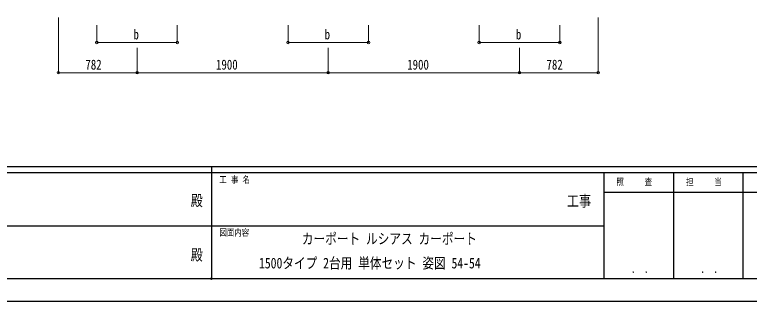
# Model space of a CAD drawing. Units: millimetres, scale not verified. Extents: x -12615 to 12615, y -8910 to 8910.
# Drawn here: x -1970 to 5330, y -8910 to -6066 of the extents above; entities that cross this region are included whole.
import ezdxf
from ezdxf.enums import TextEntityAlignment as Align

# ---------------------------------------------------------------- set-up
doc = ezdxf.new("R2010")
doc.units = ezdxf.units.MM
doc.header["$LTSCALE"] = 30
doc.header["$PDMODE"] = 32
doc.header["$PDSIZE"] = 15
doc.layers.add('0-2_USER1', color=92, linetype='Continuous')
doc.layers.add('0-7_YKK_ZWAK', color=134, linetype='Continuous')
doc.layers.add('0-6_YKK_D', color=200, linetype='Continuous', lineweight=18)
doc.styles.add('ＭＳ ゴシック', font='')
doc.styles.get('ＭＳ ゴシック').set_extended_font_data('MS Gothic')

msp = doc.modelspace()

# ---------------------------------------------------------------- linework, layer by layer
at = {"layer": '0-6_YKK_D'}
for p, q in [((-1536.18, -6092.21), (-1536.18, -6642.21)), ((3828.02, -6092.21), (3828.02, -6642.21)), ((-1154.08, -6169.82), (-1154.08, -6342.21)), ((-354.08, -6169.82), (-354.08, -6342.21)), ((745.92, -6169.82), (745.92, -6342.21)), ((1545.92, -6169.82), (1545.92, -6342.21)), ((2645.92, -6169.82), (2645.92, -6342.21)), ((3445.92, -6169.82), (3445.92, -6342.21)), ((-1154.08, -6341.21), (-354.08, -6341.21)), ((745.92, -6341.21), (1545.92, -6341.21)), ((2645.92, -6341.21), (3445.92, -6341.21)), ((-754.08, -6393.21), (-754.08, -6642.21)), ((-754.08, -6393.21), (-754.08, -6642.21)), ((1145.92, -6393.21), (1145.92, -6642.21)), ((1145.92, -6393.21), (1145.92, -6642.21)), ((3045.92, -6393.21), (3045.92, -6642.21)), ((3045.92, -6393.21), (3045.92, -6642.21)), ((-1536.18, -6641.21), (-754.08, -6641.21)), ((-754.08, -6641.21), (1145.92, -6641.21)), ((3045.92, -6641.21), (1145.92, -6641.21)), ((3828.02, -6641.21), (3045.92, -6641.21))]:
    msp.add_line(p, q, dxfattribs=at)
for centre in [(-1154.08, -6341.21), (-354.08, -6341.21), (745.92, -6341.21), (1545.92, -6341.21), (2645.92, -6341.21), (3445.92, -6341.21), (-1536.18, -6641.21), (-754.08, -6641.21), (-754.08, -6641.21), (1145.92, -6641.21), (1145.92, -6641.21), (3045.92, -6641.21), (3045.92, -6641.21), (3828.02, -6641.21)]:
    msp.add_circle(centre, 12.75, dxfattribs=at)
at = {"layer": '0-7_YKK_ZWAK'}
for p, q in [((11685.06, -7575), (-11714.94, -7575)), ((-14.94, -7575), (-14.94, -8685)), ((-14.94, -7635), (-3914.94, -7635)), ((3885.06, -7635), (-14.94, -7635)), ((4575.06, -7635), (4575.06, -8685)), ((5265.06, -7635), (5265.06, -8685)), ((5955.06, -7830), (3885.06, -7830)), ((-3892.44, -8160), (-14.94, -8160)), ((-14.94, -8160), (3885.06, -8160)), ((-3914.94, -8685), (-14.94, -8685)), ((-14.94, -8685), (3885.06, -8685)), ((3885.06, -8685), (5955.06, -8685))]:
    msp.add_line(p, q, dxfattribs=at)
msp.add_lwpolyline([(-12615, -8910), (12615, -8910), (12615, 8910), (-12615, 8910)], close=True, dxfattribs=at)
msp.add_lwpolyline([(5955.06, -7635), (3885.06, -7635), (3885.06, -8685)], dxfattribs=at)
msp.add_point((-14.94, -8685), dxfattribs=at)

# ---------------------------------------------------------------- texts
at = {"layer": '0-2_USER1', "style": 'ＭＳ ゴシック', "width": 0.8}
for s, p in [('カーポート ルシアス カーポート', (883.33, -8374.17)), ('1500タイプ 2台用 単体セット 姿図 54-54', (457.99, -8615.83))]:
    msp.add_text(s, height=106.3, dxfattribs=at).set_placement(p, align=Align.BOTTOM_LEFT)
at = {"layer": '0-6_YKK_D', "style": 'ＭＳ ゴシック', "width": 0.8}
for s, p in [('b', (-790.08, -6340.41)), ('b', (1109.92, -6340.41)), ('b', (3009.92, -6340.41)), ('782', (-1267.53, -6640.21)), ('1900', (30.32, -6640.21)), ('1900', (1930.32, -6640.21)), ('782', (3314.57, -6640.21))]:
    msp.add_text(s, height=98.97, dxfattribs=at).set_placement(p, align=Align.BOTTOM_LEFT)
at = {"layer": '0-7_YKK_ZWAK', "style": 'ＭＳ ゴシック', "width": 0.8}
for s, height, p in [('工 事 名', 65.98, (63.81, -7755)), ('照     査', 65.98, (4009.26, -7777.5)), ('担     当', 65.98, (4701.66, -7777.5)), ('殿', 110, (-221, -7997.5)), ('工事', 110, (3517, -8002.4)), ('図面内容', 65.98, (63.81, -8280)), ('殿', 110, (-221, -8537.5)), ('． ．', 77.75, (4155, -8653.06)), ('． ．', 77.75, (4845, -8653.06))]:
    msp.add_text(s, height=height, dxfattribs=at).set_placement(p, align=Align.BOTTOM_LEFT)

doc.saveas('drawing.dxf')
